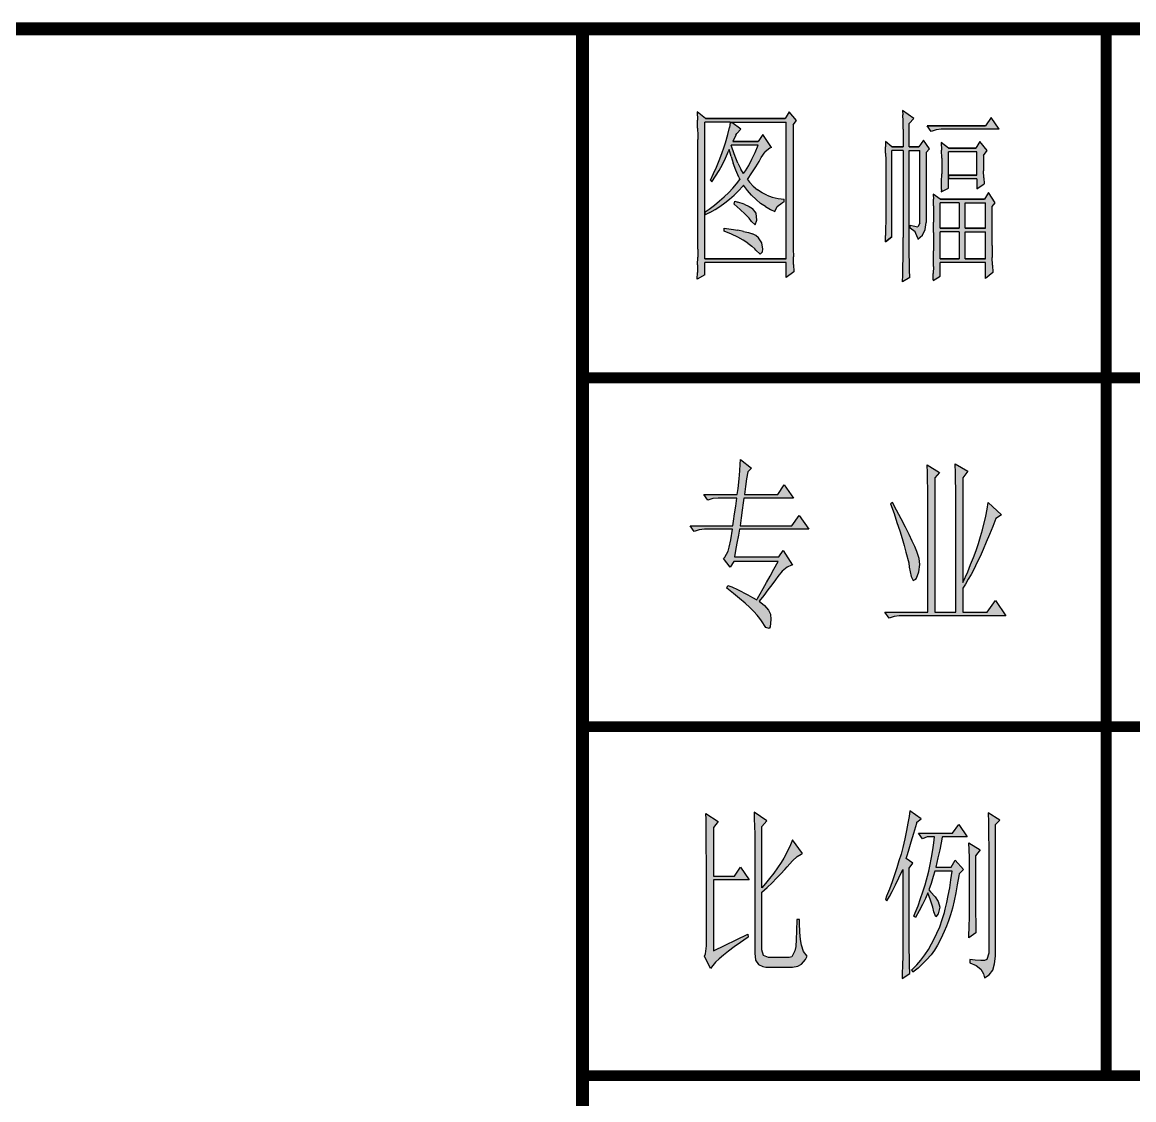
# Model space of a CAD drawing. Extents: x -146752 to 323108, y -93193 to -30118.
# Drawn here: x -34682 to -32771, y -91885 to -90032 of the extents above; entities that cross this region are included whole.
import ezdxf

# ---------------------------------------------------------------- set-up
doc = ezdxf.new("R2010")
doc.units = 0
doc.layers.get('0').update_dxf_attribs({"linetype": 'CONTINUOUS'})
doc.layers.add('1', color=7, linetype='CONTINUOUS')

msp = doc.modelspace()

# ---------------------------------------------------------------- hatches: boundary and pattern name
at = {"layer": '1'}
h = msp.add_hatch(color=2, dxfattribs=at)
h.paths.add_polyline_path([(-33356.5, -90208.9), (-33351.2, -90201.3), (-33363.4, -90186.4), (-33370.5, -90197.6), (-33507.6, -90197.6), (-33521.6, -90186.4), (-33521.2, -90200.7), (-33521, -90214.2), (-33520.8, -90227), (-33520.8, -90233.9), (-33520.8, -90422.6), (-33520.8, -90436.1), (-33521, -90449.5), (-33521.3, -90462.8), (-33521.6, -90473.8), (-33508.6, -90466.3), (-33508.6, -90445.1), (-33368.7, -90445.1), (-33368.7, -90471.4), (-33355.6, -90461.3), (-33356, -90449), (-33356.3, -90435.9), (-33356.5, -90421.8), (-33356.5, -90416.3)])
h.paths.add_polyline_path([(-33508.6, -90203.8), (-33464.9, -90203.8), (-33368.7, -90203.8), (-33368.7, -90438.8), (-33508.6, -90438.8), (-33508.6, -90363.8)], flags=16)
h.paths.add_polyline_path([(-33500.9, -90353.5), (-33491.8, -90346.6), (-33483.1, -90339.6), (-33475.1, -90332.4), (-33467.5, -90325.1), (-33460.6, -90317.7), (-33454.2, -90310.2), (-33448.2, -90302.6), (-33450.1, -90298.5), (-33455.2, -90286.5), (-33459.7, -90274.6), (-33463.4, -90262.9), (-33466.6, -90251.3), (-33467.8, -90254.2), (-33473, -90265.7), (-33478.4, -90276.7), (-33484.2, -90287.1), (-33490.1, -90297), (-33496.3, -90306.4), (-33499, -90303.9), (-33498.8, -90303.7), (-33493.5, -90292.6), (-33488.4, -90281.3), (-33483.7, -90269.9), (-33479.3, -90258.2), (-33475.3, -90246.3), (-33473.2, -90239.6), (-33468.9, -90225.1), (-33466.1, -90213.2), (-33465, -90204.6), (-33462.1, -90204.6), (-33446.5, -90216.3), (-33453.5, -90223.8), (-33455.3, -90226.7), (-33460.5, -90237.6), (-33416.8, -90237.6), (-33408.9, -90225.1), (-33394.1, -90247.6), (-33397, -90249), (-33404.6, -90255.3), (-33411.5, -90265.1), (-33415.4, -90271.6), (-33421.1, -90280.9), (-33427.7, -90291.2), (-33435.1, -90302.6), (-33431.8, -90307), (-33425.4, -90314.2), (-33418.1, -90320.4), (-33410.3, -90325.6), (-33401.8, -90329.8), (-33392.6, -90333), (-33382.8, -90335.2), (-33372.2, -90336.3), (-33372.2, -90341.3), (-33375.7, -90342.7), (-33384.1, -90349), (-33388, -90357.6), (-33395.8, -90354.1), (-33404.5, -90349.3), (-33412.7, -90343.7), (-33420.6, -90337.1), (-33428.2, -90329.8), (-33435.3, -90321.6), (-33442.1, -90312.6), (-33443.5, -90314.1), (-33450.9, -90322), (-33458.4, -90329.4), (-33466.3, -90336.4), (-33474.3, -90342.9), (-33482.6, -90348.8), (-33491, -90354.3), (-33499.7, -90359.3), (-33507.8, -90363.4), (-33507.8, -90358.3)], flags=0)
h.paths.add_polyline_path([(-33457.9, -90345.1), (-33457, -90340.1), (-33451.7, -90341.6), (-33441, -90345.3), (-33432.6, -90348.9), (-33426.4, -90352.6), (-33420.4, -90360.5), (-33419.4, -90372.6), (-33422.2, -90380.6), (-33428.1, -90375.1), (-33432.6, -90369.4), (-33439.2, -90362.3), (-33447.6, -90354.2)], flags=0)
h.paths.add_polyline_path([(-33475.3, -90386.3), (-33463.5, -90387.9), (-33452, -90389.8), (-33442.1, -90391.9), (-33433.6, -90394), (-33426.6, -90396.3), (-33421.1, -90398.9), (-33416.3, -90402.8), (-33410.4, -90411.7), (-33408.9, -90422.6), (-33409.4, -90426.8), (-33413.4, -90430.9), (-33421.1, -90423.9), (-33422.7, -90422), (-33427.8, -90417.3), (-33434.4, -90412.3), (-33442.4, -90407.2), (-33452, -90402), (-33462.9, -90396.8), (-33475.3, -90391.3)], flags=0)
h.paths.add_polyline_path([(-33442.1, -90292.6), (-33446.9, -90284.7), (-33451.8, -90274.8), (-33456.6, -90262.9), (-33461.5, -90249), (-33463.1, -90243.8), (-33416.8, -90243.8), (-33422.2, -90256.4), (-33427.6, -90267.9), (-33433.2, -90278.3), (-33438.8, -90287.7)], flags=0)
h = msp.add_hatch(color=2, dxfattribs=at)
h.paths.add_polyline_path([(-33157.2, -90206.4), (-33149.4, -90197.6), (-33168.6, -90183.9), (-33168.3, -90191.7), (-33167.9, -90202.6), (-33167.8, -90216.3), (-33167.7, -90233.1), (-33167.7, -90246.3), (-33186.9, -90246.3), (-33198.3, -90237.6), (-33198, -90246.5), (-33197.8, -90257.3), (-33197.6, -90269.7), (-33197.5, -90284.1), (-33197.4, -90300.2), (-33197.4, -90316.3), (-33197.4, -90332), (-33197.5, -90346.8), (-33197.5, -90360.9), (-33197.7, -90374.3), (-33197.8, -90386.8), (-33198, -90398.7), (-33198.3, -90409.7), (-33186.9, -90401.3), (-33186.9, -90252.6), (-33167.7, -90252.6), (-33167.7, -90402.6), (-33167.7, -90413.2), (-33167.8, -90425), (-33167.9, -90437.9), (-33168.1, -90452), (-33168.4, -90467.1), (-33168.6, -90478.8), (-33156.3, -90471.4), (-33156.6, -90458.2), (-33156.9, -90444.9), (-33157.1, -90431.6), (-33157.2, -90418.2), (-33157.2, -90407.6), (-33157.2, -90252.6), (-33138.8, -90252.6), (-33138.8, -90377.6), (-33142.3, -90383.8), (-33150.3, -90382.6), (-33155.5, -90381.3), (-33155.5, -90386.3), (-33147.2, -90392.6), (-33142.8, -90402.5), (-33142.3, -90405.1), (-33134.3, -90398.1), (-33129.6, -90388.6), (-33128.3, -90376.7), (-33128.3, -90256.4), (-33122.2, -90250.1), (-33132.7, -90235.1), (-33140.6, -90246.3), (-33157.2, -90246.3)])
h.paths.add_polyline_path([(-33016.5, -90196.3), (-33026.1, -90210.1), (-33126.6, -90210.1), (-33119.6, -90220.1), (-33110.9, -90217.2), (-33102.1, -90216.3), (-33002.5, -90216.3)])
h.paths.add_polyline_path([(-33089.9, -90255.1), (-33041, -90255.1), (-33041, -90295.1), (-33089.9, -90295.1), (-33089.9, -90301.4), (-33041, -90301.4), (-33041, -90318.8), (-33028.7, -90310.1), (-33029.1, -90300), (-33029.4, -90287.5), (-33029.5, -90272.5), (-33029.6, -90261.3), (-33023.5, -90252.6), (-33035.7, -90237.6), (-33042.7, -90248.8), (-33089.9, -90248.8), (-33102.1, -90238.8), (-33101.7, -90252.4), (-33101.4, -90265.8), (-33101.3, -90278.9), (-33101.3, -90280.1), (-33101.3, -90293.2), (-33101.6, -90306.4), (-33102, -90319.9), (-33102.1, -90323.8), (-33089.9, -90317.6), (-33089.9, -90301.4), (-33089.9, -90295.1)])
h.paths.add_polyline_path([(-33014.8, -90348.8), (-33009.5, -90342.6), (-33020.9, -90325.1), (-33027.8, -90336.3), (-33103.9, -90336.3), (-33116.1, -90327.6), (-33115.8, -90336.6), (-33115.6, -90347.7), (-33115.4, -90361), (-33115.3, -90376.3), (-33115.3, -90393.8), (-33115.3, -90395.1), (-33115.3, -90410.7), (-33115.3, -90425.3), (-33115.4, -90439.1), (-33115.6, -90452), (-33115.9, -90464.1), (-33116.1, -90475.3), (-33116.1, -90476.3), (-33103.9, -90468.8), (-33103.9, -90445.1), (-33026.1, -90445.1), (-33026.1, -90472.6), (-33013.8, -90462.6), (-33014.3, -90450), (-33014.6, -90436.8), (-33014.7, -90423.1), (-33014.8, -90416.3)])
h.paths.add_polyline_path([(-33103.9, -90342.6), (-33071.5, -90342.6), (-33071.5, -90386.3), (-33103.9, -90386.3)], flags=16)
h.paths.add_polyline_path([(-33103.9, -90392.6), (-33071.5, -90392.6), (-33071.5, -90438.8), (-33103.9, -90438.8)], flags=16)
h.paths.add_polyline_path([(-33061, -90342.6), (-33026.1, -90342.6), (-33026.1, -90386.3), (-33061, -90386.3)], flags=16)
h.paths.add_polyline_path([(-33061, -90392.6), (-33026.1, -90392.6), (-33026.1, -90438.8), (-33061, -90438.8)], flags=16)
h = msp.add_hatch(color=2, dxfattribs=at)
h.paths.add_polyline_path([(-33453.4, -90928.2), (-33450.9, -90914.4), (-33449.1, -90904.1), (-33330, -90904.1), (-33346.7, -90880.6), (-33359.1, -90898), (-33448.1, -90898), (-33446.3, -90884.5), (-33444.2, -90871.3), (-33442.4, -90858.5), (-33441.3, -90850.3), (-33356.3, -90850.3), (-33372, -90827.9), (-33383.3, -90844.3), (-33440.3, -90844.3), (-33438.5, -90830.8), (-33436.7, -90817.6), (-33434.9, -90805.5), (-33428.2, -90799.1), (-33447.4, -90784.2), (-33447.7, -90792.4), (-33448.4, -90803.4), (-33449.5, -90817.3), (-33451.3, -90834), (-33452.7, -90844.3), (-33510.3, -90844.3), (-33503.2, -90854.3), (-33494.7, -90851.4), (-33485.8, -90850.3), (-33453.4, -90850.3), (-33455.2, -90864.6), (-33457.3, -90877.7), (-33459.1, -90890.2), (-33460.5, -90898), (-33533.8, -90898), (-33526.7, -90908), (-33518.2, -90905.1), (-33509.3, -90904.1), (-33461.2, -90904.1), (-33464.1, -90922.2), (-33466.6, -90934.7), (-33468.4, -90941.8), (-33474.4, -90952.1), (-33476.2, -90954.2), (-33464.8, -90969.2), (-33458.8, -90959.2), (-33382.6, -90959.2), (-33389.7, -90972.4), (-33396.5, -90984.8), (-33402.5, -90995.8), (-33408.2, -91005.8), (-33413.2, -91015), (-33417.8, -91022.9), (-33419.3, -91025.4), (-33426.7, -91021.1), (-33434.6, -91016.5), (-33452.4, -91007.9), (-33462.3, -91003.3), (-33469.1, -91000.5), (-33470.8, -91005.4), (-33459.1, -91014.7), (-33448.8, -91023.2), (-33439.5, -91031.1), (-33431.4, -91038.5), (-33424.2, -91045.6), (-33418.6, -91052), (-33413.9, -91057.7), (-33411.4, -91061.6), (-33403.6, -91073), (-33397.9, -91074.5), (-33396.5, -91071.6), (-33395.1, -91059.2), (-33395.8, -91050.3), (-33399, -91043.2), (-33406.1, -91035), (-33415, -91027.9), (-33407.2, -91017.9), (-33400.1, -91008.3), (-33393.3, -90999.4), (-33387.3, -90990.9), (-33383.3, -90985.5), (-33375.5, -90975.9), (-33367.3, -90969.5), (-33359.5, -90966), (-33358.1, -90965.6), (-33373.7, -90940.3), (-33381.6, -90951.7), (-33457.7, -90951.7), (-33455.9, -90940.7)])
h.paths.add_polyline_path([(-33141.8, -90948.9), (-33144.3, -90942.1), (-33147.8, -90933.9), (-33152.1, -90924.3), (-33157.4, -90913), (-33163.5, -90900.5), (-33171, -90886.3), (-33179.1, -90871), (-33185.9, -90857.8), (-33189.5, -90860.3), (-33183.4, -90877), (-33178.4, -90892.7), (-33173.5, -90906.9), (-33169.5, -90920.1), (-33166, -90932.2), (-33162.8, -90943.5), (-33158.2, -90962), (-33157.1, -90969.2), (-33153.9, -90985.2), (-33150.3, -90992.3), (-33146.1, -90990.1), (-33144.6, -90988), (-33140.7, -90977.3), (-33139.3, -90964.9), (-33140.4, -90954.2)], flags=17)
h.paths.add_polyline_path([(-33065.3, -90815.5), (-33056.4, -90804.1), (-33078.5, -90791.6), (-33077.8, -90807.7), (-33077.8, -90821.5), (-33077.4, -90833.3), (-33077.4, -91046.7), (-33113.3, -91046.7), (-33113.3, -90815.5), (-33105.5, -90806.6), (-33126.5, -90793.1), (-33126.1, -90807.3), (-33125.8, -90820.8), (-33125.4, -90833.3), (-33125.4, -91046.7), (-33199.1, -91046.7), (-33192, -91056.7), (-33183.4, -91053.8), (-33174.5, -91053.1), (-32991, -91053.1), (-33009.1, -91026.8), (-33023.3, -91046.7), (-33065.3, -91046.7), (-33065.3, -91005.4), (-33060.7, -90998.3), (-33055.7, -90990.1), (-33050.7, -90981.6), (-33045.7, -90972), (-33040.8, -90961.7), (-33035.4, -90950.7), (-33030.1, -90938.9), (-33024.8, -90926.5), (-33019.4, -90913.3), (-33013.7, -90899.1), (-33008.4, -90885.6), (-32998.8, -90879.2), (-33021.6, -90857.8), (-33023.3, -90869.6), (-33025.5, -90881.3), (-33031.2, -90904.8), (-33034.7, -90916.5), (-33038.3, -90928.6), (-33042.2, -90940.7), (-33046.8, -90952.8), (-33051.8, -90964.9), (-33056.8, -90977.3), (-33065.3, -90995.5)])
h = msp.add_hatch(color=2, dxfattribs=at)
h.paths.add_polyline_path([(-33476.5, -91636.2), (-33468, -91629.4), (-33458.4, -91621.9), (-33447.4, -91614.5), (-33435.6, -91606.3), (-33434.2, -91605.6), (-33434.9, -91600.2), (-33493.6, -91629), (-33493.6, -91506.7), (-33432.4, -91506.7), (-33447.4, -91485.3), (-33457.7, -91500.3), (-33493.6, -91500.3), (-33493.6, -91416.7), (-33485.8, -91406.7), (-33506.8, -91392.8), (-33506.4, -91402.4), (-33506.4, -91413.5), (-33506.1, -91425.6), (-33506.1, -91454.7), (-33505.7, -91471.8), (-33505.7, -91620.5), (-33507.5, -91634), (-33509.3, -91637.9), (-33499, -91659.3), (-33495, -91653.9), (-33490.1, -91648.6), (-33484, -91642.6)])
h.paths.add_polyline_path([(-33335.7, -91644), (-33332.8, -91637.9), (-33338.9, -91630.1), (-33342.4, -91619.1), (-33344.2, -91609.5), (-33345.3, -91596.7), (-33346, -91581.4), (-33346, -91575.3), (-33350.3, -91575.3), (-33351, -91594.5), (-33351.7, -91609.5), (-33352.4, -91621.2), (-33353.8, -91628.7), (-33353.8, -91629), (-33359.1, -91639), (-33363.4, -91640.4), (-33399.3, -91640.4), (-33407.5, -91637.2), (-33410.4, -91626.9), (-33410.7, -91625.5), (-33410.7, -91528), (-33401.5, -91519.8), (-33392.9, -91511.7), (-33385.1, -91504.2), (-33378, -91496.7), (-33371.2, -91489.2), (-33367, -91484.3), (-33358.1, -91473.9), (-33349.9, -91466.5), (-33342.8, -91462.6), (-33340.7, -91461.5), (-33358.1, -91438), (-33361.6, -91446.9), (-33366.6, -91457.6), (-33373, -91469.3), (-33377.3, -91476.8), (-33383.7, -91486.4), (-33390.1, -91495.6), (-33397.2, -91504.5), (-33404.3, -91513.1), (-33410.7, -91520.5), (-33410.7, -91415.3), (-33401.8, -91405.3), (-33423.5, -91390.3), (-33423.5, -91402.1), (-33423.2, -91414.5), (-33422.8, -91428.1), (-33422.8, -91633), (-33421.4, -91644.7), (-33416.4, -91652.5), (-33408.6, -91656.1), (-33403.6, -91656.8), (-33358.1, -91656.8), (-33348.5, -91655), (-33342.4, -91651.8)])
h.paths.add_polyline_path([(-33157.1, -91627.3), (-33157.1, -91486.8), (-33151, -91477.9), (-33162.4, -91470.4), (-33160.3, -91463.3), (-33157.4, -91453.7), (-33153.9, -91441.6), (-33149.6, -91426.6), (-33144.3, -91409.6), (-33143.9, -91407.8), (-33136.8, -91401.7), (-33156, -91387.9), (-33157.4, -91397.8), (-33159.6, -91409.2), (-33161.7, -91422), (-33164.9, -91436.2), (-33168.5, -91451.5), (-33171.3, -91462.9), (-33174.9, -91474.3), (-33178.4, -91486), (-33182.3, -91498.1), (-33186.6, -91510.2), (-33191.2, -91522.7), (-33196.2, -91535.1), (-33198, -91540.5), (-33195.5, -91543), (-33190.9, -91535.5), (-33186.3, -91526.6), (-33180.6, -91515.6), (-33174.9, -91503.1), (-33168.5, -91489.2), (-33168.5, -91638.7), (-33168.8, -91652.9), (-33169.2, -91669.2), (-33169.2, -91676.7), (-33156, -91667.8), (-33156.7, -91653.6), (-33156.7, -91640.1)])
h.paths.add_polyline_path([(-33100.4, -91433), (-33057.5, -91433), (-33072.1, -91411.7), (-33082.7, -91426.6), (-33141.4, -91426.6), (-33134.3, -91436.6), (-33126.5, -91433), (-33114, -91433), (-33115.1, -91443.4), (-33116.9, -91455.4), (-33119, -91468.6), (-33121.9, -91483.2), (-33123.7, -91491.7), (-33130.1, -91515.2), (-33133.6, -91527.3), (-33137.9, -91539), (-33142.1, -91551.5), (-33146.8, -91563.6), (-33149.3, -91569.3), (-33146.4, -91571.8), (-33140, -91560.4), (-33134.7, -91549.4), (-33129.3, -91538.7), (-33125.4, -91529.1), (-33120.5, -91541.9), (-33116.9, -91553.6), (-33115.1, -91561.8), (-33111.6, -91570.7), (-33107.3, -91565.4), (-33104.4, -91553.6), (-33107.3, -91544), (-33112.6, -91535.8), (-33120.5, -91527.3), (-33123.7, -91524.1), (-33119.7, -91513.1), (-33116.2, -91501), (-33113.3, -91491.7), (-33083.5, -91491.7), (-33085.6, -91506.7), (-33087.7, -91520.5), (-33090.2, -91533.7), (-33092.7, -91545.8), (-33095.2, -91557.2), (-33096.6, -91562.9), (-33100.5, -91575.3), (-33104.8, -91587.4), (-33109.8, -91598.8), (-33114.8, -91609.5), (-33118.7, -91616.6), (-33124, -91626.6), (-33130.4, -91635.8), (-33137.2, -91644.7), (-33144.3, -91653.2), (-33152.8, -91661.8), (-33151, -91665.3), (-33142.1, -91658.6), (-33134.3, -91651.5), (-33126.9, -91643.6), (-33120.1, -91636.2), (-33119.4, -91635.5), (-33114, -91628), (-33108.7, -91619.1), (-33103, -91608.4), (-33097, -91595.6), (-33093.1, -91586.7), (-33089.5, -91577.1), (-33086.3, -91566.8), (-33083.1, -91555.4), (-33079.9, -91543), (-33077.1, -91529.4), (-33074.6, -91515.2), (-33071.7, -91499.9), (-33071.4, -91496.7), (-33064.2, -91489.2), (-33078.5, -91472.9), (-33085.2, -91485.3), (-33111.6, -91485.3), (-33108, -91469), (-33104.8, -91455.1), (-33102.3, -91443.4)])
h.paths.add_polyline_path([(-33043.3, -91465.4), (-33035.4, -91455.4), (-33054.6, -91443), (-33054.3, -91455.4), (-33053.9, -91468.6), (-33053.9, -91571.4), (-33054.3, -91586.4), (-33054.6, -91604.1), (-33054.6, -91606.6), (-33042.5, -91597.7), (-33042.9, -91579.6), (-33043.3, -91564.7)])
h.paths.add_polyline_path([(-33009.1, -91411.7), (-33001.3, -91404.2), (-33021.6, -91391.8), (-33021.2, -91407.8), (-33020.8, -91422), (-33020.8, -91434.8), (-33020.5, -91445.8), (-33020.5, -91633), (-33023.7, -91644), (-33027.6, -91645.4), (-33034.4, -91645.8), (-33044, -91645.1), (-33052.9, -91644), (-33052.9, -91649.3), (-33042.2, -91653.9), (-33034, -91660.4), (-33029.4, -91668.2), (-33027.6, -91675.3), (-33019.8, -91670), (-33013.7, -91662.1), (-33010.5, -91651.5), (-33009.1, -91638.3)])

# ---------------------------------------------------------------- linework, layer by layer
at = {"color": 2}
for p, q in [((-33507.6, -90197.6), (-33521.6, -90186.4)), ((-33521.6, -90186.4), (-33521.2, -90200.7)), ((-33363.4, -90186.4), (-33370.5, -90197.6)), ((-33351.2, -90201.3), (-33363.4, -90186.4)), ((-33149.4, -90197.6), (-33168.6, -90183.9)), ((-33168.6, -90183.9), (-33168.3, -90191.7)), ((-33167.9, -90202.6), (-33168.3, -90191.7)), ((-33521, -90214.2), (-33521.2, -90200.7)), ((-33521, -90214.2), (-33520.8, -90227)), ((-33508.6, -90363.8), (-33508.6, -90203.8)), ((-33464.9, -90203.8), (-33508.6, -90203.8)), ((-33370.5, -90197.6), (-33507.6, -90197.6)), ((-33370.5, -90197.6), (-33507.6, -90197.6)), ((-33507.6, -90197.6), (-33370.5, -90197.6)), ((-33507.6, -90197.6), (-33507.6, -90197.6)), ((-33468.9, -90225.1), (-33466.1, -90213.2)), ((-33465, -90204.6), (-33466.1, -90213.2)), ((-33465, -90204.6), (-33462.1, -90204.6)), ((-33464.9, -90203.8), (-33368.7, -90203.8)), ((-33446.5, -90216.3), (-33462.1, -90204.6)), ((-33368.7, -90438.8), (-33368.7, -90203.8)), ((-33356.5, -90208.9), (-33351.2, -90201.3)), ((-33356.5, -90208.9), (-33356.5, -90416.3)), ((-33167.8, -90216.3), (-33167.9, -90202.6)), ((-33157.2, -90206.4), (-33149.4, -90197.6)), ((-33157.2, -90246.3), (-33157.2, -90206.4)), ((-33119.6, -90220.1), (-33126.6, -90210.1)), ((-33026.1, -90210.1), (-33126.6, -90210.1)), ((-33026.1, -90210.1), (-33126.6, -90210.1)), ((-33126.6, -90210.1), (-33026.1, -90210.1)), ((-33126.6, -90210.1), (-33126.6, -90210.1)), ((-33016.5, -90196.3), (-33026.1, -90210.1)), ((-33002.5, -90216.3), (-33016.5, -90196.3)), ((-33520.8, -90227), (-33520.8, -90233.9)), ((-33473.2, -90239.6), (-33468.9, -90225.1)), ((-33455.3, -90226.7), (-33460.5, -90237.6)), ((-33455.3, -90226.7), (-33453.5, -90223.8)), ((-33446.5, -90216.3), (-33453.5, -90223.8)), ((-33408.9, -90225.1), (-33416.8, -90237.6)), ((-33394.1, -90247.6), (-33408.9, -90225.1)), ((-33167.8, -90216.3), (-33167.7, -90233.1)), ((-33167.7, -90233.1), (-33167.7, -90246.3)), ((-33110.9, -90217.2), (-33119.6, -90220.1)), ((-33102.1, -90216.3), (-33110.9, -90217.2)), ((-33002.5, -90216.3), (-33102.1, -90216.3)), ((-33520.8, -90422.6), (-33520.8, -90233.9)), ((-33479.3, -90258.2), (-33475.3, -90246.3)), ((-33475.3, -90246.3), (-33473.2, -90239.6)), ((-33466.6, -90251.3), (-33467.8, -90254.2)), ((-33463.4, -90262.9), (-33466.6, -90251.3)), ((-33416.8, -90243.8), (-33463.1, -90243.8)), ((-33461.5, -90249), (-33463.1, -90243.8)), ((-33456.6, -90262.9), (-33461.5, -90249)), ((-33416.8, -90237.6), (-33460.5, -90237.6)), ((-33416.8, -90237.6), (-33460.5, -90237.6)), ((-33460.5, -90237.6), (-33416.8, -90237.6)), ((-33460.5, -90237.6), (-33460.5, -90237.6)), ((-33422.2, -90256.4), (-33416.8, -90243.8)), ((-33397, -90249), (-33404.6, -90255.3)), ((-33394.1, -90247.6), (-33397, -90249)), ((-33198.3, -90237.6), (-33198, -90246.5)), ((-33186.9, -90246.3), (-33198.3, -90237.6)), ((-33197.8, -90257.3), (-33198, -90246.5)), ((-33167.7, -90246.3), (-33186.9, -90246.3)), ((-33167.7, -90246.3), (-33186.9, -90246.3)), ((-33186.9, -90246.3), (-33167.7, -90246.3)), ((-33186.9, -90246.3), (-33186.9, -90246.3)), ((-33167.7, -90252.6), (-33186.9, -90252.6)), ((-33186.9, -90401.3), (-33186.9, -90252.6)), ((-33167.7, -90252.6), (-33167.7, -90402.6)), ((-33157.2, -90246.3), (-33140.6, -90246.3)), ((-33140.6, -90246.3), (-33157.2, -90246.3)), ((-33140.6, -90246.3), (-33157.2, -90246.3)), ((-33157.2, -90407.6), (-33157.2, -90252.6)), ((-33157.2, -90252.6), (-33138.8, -90252.6)), ((-33132.7, -90235.1), (-33140.6, -90246.3)), ((-33138.8, -90377.6), (-33138.8, -90252.6)), ((-33122.2, -90250.1), (-33132.7, -90235.1)), ((-33128.3, -90256.4), (-33122.2, -90250.1)), ((-33102.1, -90238.8), (-33101.7, -90252.4)), ((-33089.9, -90248.8), (-33102.1, -90238.8)), ((-33101.4, -90265.8), (-33101.7, -90252.4)), ((-33042.7, -90248.8), (-33089.9, -90248.8)), ((-33042.7, -90248.8), (-33089.9, -90248.8)), ((-33089.9, -90248.8), (-33042.7, -90248.8)), ((-33089.9, -90248.8), (-33089.9, -90248.8)), ((-33035.7, -90237.6), (-33042.7, -90248.8)), ((-33023.5, -90252.6), (-33035.7, -90237.6)), ((-33029.6, -90261.3), (-33023.5, -90252.6)), ((-33488.4, -90281.3), (-33483.7, -90269.9)), ((-33483.7, -90269.9), (-33479.3, -90258.2)), ((-33478.4, -90276.7), (-33473, -90265.7)), ((-33473, -90265.7), (-33467.8, -90254.2)), ((-33463.4, -90262.9), (-33459.7, -90274.6)), ((-33451.8, -90274.8), (-33456.6, -90262.9)), ((-33433.2, -90278.3), (-33427.6, -90267.9)), ((-33427.6, -90267.9), (-33422.2, -90256.4)), ((-33421.1, -90280.9), (-33415.4, -90271.6)), ((-33415.4, -90271.6), (-33411.5, -90265.1)), ((-33411.5, -90265.1), (-33404.6, -90255.3)), ((-33197.8, -90257.3), (-33197.6, -90269.7)), ((-33197.6, -90269.7), (-33197.5, -90284.1)), ((-33128.3, -90256.4), (-33128.3, -90376.4)), ((-33101.4, -90265.8), (-33101.3, -90278.9)), ((-33041, -90255.1), (-33089.9, -90255.1)), ((-33089.9, -90295.1), (-33089.9, -90255.1)), ((-33041, -90295.1), (-33041, -90255.1)), ((-33029.6, -90261.3), (-33029.5, -90272.5)), ((-33493.5, -90292.6), (-33488.4, -90281.3)), ((-33490.1, -90297), (-33484.2, -90287.1)), ((-33484.2, -90287.1), (-33478.4, -90276.7)), ((-33455.2, -90286.5), (-33459.7, -90274.6)), ((-33450.1, -90298.5), (-33455.2, -90286.5)), ((-33451.8, -90274.8), (-33446.9, -90284.7)), ((-33442.1, -90292.6), (-33446.9, -90284.7)), ((-33442.1, -90292.6), (-33438.8, -90287.7)), ((-33438.8, -90287.7), (-33433.2, -90278.3)), ((-33427.7, -90291.2), (-33421.1, -90280.9)), ((-33197.5, -90284.1), (-33197.4, -90300.2)), ((-33101.3, -90278.9), (-33101.3, -90280.1)), ((-33101.3, -90280.1), (-33101.3, -90293.2)), ((-33029.5, -90272.5), (-33029.4, -90287.5)), ((-33029.1, -90300), (-33029.4, -90287.5)), ((-33498.8, -90303.7), (-33499, -90303.9)), ((-33499, -90303.9), (-33496.3, -90306.4)), ((-33498.8, -90303.7), (-33493.5, -90292.6)), ((-33496.3, -90306.4), (-33490.1, -90297)), ((-33454.2, -90310.2), (-33448.2, -90302.6)), ((-33450.1, -90298.5), (-33448.2, -90302.6)), ((-33435.1, -90302.6), (-33427.7, -90291.2)), ((-33435.1, -90302.6), (-33431.8, -90307)), ((-33425.4, -90314.2), (-33431.8, -90307)), ((-33197.4, -90300.2), (-33197.4, -90316.3)), ((-33102, -90319.9), (-33101.6, -90306.4)), ((-33101.6, -90306.4), (-33101.3, -90293.2)), ((-33089.9, -90295.1), (-33089.9, -90301.4)), ((-33089.9, -90301.4), (-33089.9, -90295.1)), ((-33041, -90295.1), (-33089.9, -90295.1)), ((-33041, -90295.1), (-33089.9, -90295.1)), ((-33089.9, -90295.1), (-33041, -90295.1)), ((-33089.9, -90295.1), (-33089.9, -90295.1)), ((-33041, -90301.4), (-33089.9, -90301.4)), ((-33089.9, -90317.6), (-33089.9, -90301.4)), ((-33041, -90301.4), (-33041, -90318.8)), ((-33041, -90318.8), (-33028.7, -90310.1)), ((-33029.1, -90300), (-33028.7, -90310.1)), ((-33475.1, -90332.4), (-33467.5, -90325.1)), ((-33467.5, -90325.1), (-33460.6, -90317.7)), ((-33460.6, -90317.7), (-33454.2, -90310.2)), ((-33458.4, -90329.4), (-33450.9, -90322)), ((-33450.9, -90322), (-33443.5, -90314.1)), ((-33442.1, -90312.6), (-33443.5, -90314.1)), ((-33435.3, -90321.6), (-33442.1, -90312.6)), ((-33428.2, -90329.8), (-33435.3, -90321.6)), ((-33425.4, -90314.2), (-33418.1, -90320.4)), ((-33410.3, -90325.6), (-33418.1, -90320.4)), ((-33401.8, -90329.8), (-33410.3, -90325.6)), ((-33197.4, -90316.3), (-33197.4, -90332)), ((-33116.1, -90327.6), (-33115.8, -90336.6)), ((-33103.9, -90336.3), (-33116.1, -90327.6)), ((-33102.1, -90323.8), (-33089.9, -90317.6)), ((-33102, -90319.9), (-33102.1, -90323.8)), ((-33020.9, -90325.1), (-33027.8, -90336.3)), ((-33009.5, -90342.6), (-33020.9, -90325.1)), ((-33500.9, -90353.5), (-33491.8, -90346.6)), ((-33491.8, -90346.6), (-33483.1, -90339.6)), ((-33483.1, -90339.6), (-33475.1, -90332.4)), ((-33482.6, -90348.8), (-33474.3, -90342.9)), ((-33474.3, -90342.9), (-33466.3, -90336.4)), ((-33466.3, -90336.4), (-33458.4, -90329.4)), ((-33457.9, -90345.1), (-33457, -90340.1)), ((-33447.6, -90354.2), (-33457.9, -90345.1)), ((-33457, -90340.1), (-33451.7, -90341.6)), ((-33441, -90345.3), (-33451.7, -90341.6)), ((-33441, -90345.3), (-33432.6, -90348.9)), ((-33420.6, -90337.1), (-33428.2, -90329.8)), ((-33412.7, -90343.7), (-33420.6, -90337.1)), ((-33404.5, -90349.3), (-33412.7, -90343.7)), ((-33401.8, -90329.8), (-33392.6, -90333)), ((-33392.6, -90333), (-33382.8, -90335.2)), ((-33384.1, -90349), (-33375.7, -90342.7)), ((-33382.8, -90335.2), (-33372.2, -90336.3)), ((-33372.2, -90341.3), (-33375.7, -90342.7)), ((-33372.2, -90341.3), (-33372.2, -90336.3)), ((-33197.4, -90332), (-33197.5, -90346.8)), ((-33197.5, -90346.8), (-33197.5, -90360.9)), ((-33115.6, -90347.7), (-33115.8, -90336.6)), ((-33115.6, -90347.7), (-33115.4, -90361)), ((-33027.8, -90336.3), (-33103.9, -90336.3)), ((-33027.8, -90336.3), (-33103.9, -90336.3)), ((-33103.9, -90336.3), (-33027.8, -90336.3)), ((-33103.9, -90336.3), (-33103.9, -90336.3)), ((-33071.5, -90342.6), (-33103.9, -90342.6)), ((-33103.9, -90386.3), (-33103.9, -90342.6)), ((-33071.5, -90342.6), (-33071.5, -90386.3)), ((-33061, -90342.6), (-33026.1, -90342.6)), ((-33061, -90386.3), (-33061, -90342.6)), ((-33026.1, -90386.3), (-33026.1, -90342.6)), ((-33014.8, -90348.8), (-33009.5, -90342.6)), ((-33508.6, -90438.8), (-33508.6, -90363.8)), ((-33507.8, -90358.3), (-33500.9, -90353.5)), ((-33507.8, -90363.4), (-33507.8, -90358.3)), ((-33499.7, -90359.3), (-33507.8, -90363.4)), ((-33499.7, -90359.3), (-33491, -90354.3)), ((-33491, -90354.3), (-33482.6, -90348.8)), ((-33439.2, -90362.3), (-33447.6, -90354.2)), ((-33439.2, -90362.3), (-33432.6, -90369.4)), ((-33432.6, -90348.9), (-33426.4, -90352.6)), ((-33420.4, -90360.5), (-33426.4, -90352.6)), ((-33419.4, -90372.6), (-33420.4, -90360.5)), ((-33404.5, -90349.3), (-33395.8, -90354.1)), ((-33395.8, -90354.1), (-33388, -90357.6)), ((-33388, -90357.6), (-33384.1, -90349)), ((-33197.5, -90360.9), (-33197.7, -90374.3)), ((-33115.4, -90361), (-33115.3, -90376.3)), ((-33014.8, -90416.3), (-33014.8, -90348.8)), ((-33475.3, -90391.3), (-33475.3, -90386.3)), ((-33475.3, -90386.3), (-33463.5, -90387.9)), ((-33428.1, -90375.1), (-33432.6, -90369.4)), ((-33428.1, -90375.1), (-33422.2, -90380.6)), ((-33422.2, -90380.6), (-33419.4, -90372.6)), ((-33197.7, -90374.3), (-33197.8, -90386.8)), ((-33155.5, -90386.3), (-33155.5, -90381.3)), ((-33155.5, -90381.3), (-33150.3, -90382.6)), ((-33147.2, -90392.6), (-33155.5, -90386.3)), ((-33150.3, -90382.6), (-33142.3, -90383.8)), ((-33138.8, -90377.6), (-33142.3, -90383.8)), ((-33129.6, -90388.6), (-33128.3, -90376.7)), ((-33128.3, -90376.4), (-33128.3, -90376.7)), ((-33115.3, -90393.8), (-33115.3, -90376.3)), ((-33071.5, -90386.3), (-33103.9, -90386.3)), ((-33071.5, -90386.3), (-33103.9, -90386.3)), ((-33103.9, -90386.3), (-33071.5, -90386.3)), ((-33103.9, -90386.3), (-33103.9, -90386.3)), ((-33061, -90386.3), (-33026.1, -90386.3)), ((-33026.1, -90386.3), (-33061, -90386.3)), ((-33026.1, -90386.3), (-33061, -90386.3)), ((-33462.9, -90396.8), (-33475.3, -90391.3)), ((-33463.5, -90387.9), (-33452, -90389.8)), ((-33452, -90402), (-33462.9, -90396.8)), ((-33442.1, -90391.9), (-33452, -90389.8)), ((-33442.4, -90407.2), (-33452, -90402)), ((-33442.1, -90391.9), (-33433.6, -90394)), ((-33433.6, -90394), (-33426.6, -90396.3)), ((-33421.1, -90398.9), (-33426.6, -90396.3)), ((-33416.3, -90402.8), (-33421.1, -90398.9)), ((-33410.4, -90411.7), (-33416.3, -90402.8)), ((-33198.3, -90409.7), (-33198, -90398.7)), ((-33186.9, -90401.3), (-33198.3, -90409.7)), ((-33198.3, -90410.1), (-33186.9, -90401.3)), ((-33186.9, -90401.3), (-33198.3, -90409.7)), ((-33197.8, -90386.8), (-33198, -90398.7)), ((-33167.7, -90413.2), (-33167.7, -90402.6)), ((-33142.8, -90402.5), (-33147.2, -90392.6)), ((-33142.8, -90402.5), (-33142.3, -90405.1)), ((-33142.3, -90405.1), (-33134.3, -90398.1)), ((-33134.3, -90398.1), (-33129.6, -90388.6)), ((-33115.3, -90393.8), (-33115.3, -90395.1)), ((-33115.3, -90395.1), (-33115.3, -90410.7)), ((-33103.9, -90438.8), (-33103.9, -90392.6)), ((-33071.5, -90392.6), (-33103.9, -90392.6)), ((-33071.5, -90392.6), (-33071.5, -90438.8)), ((-33061, -90438.8), (-33061, -90392.6)), ((-33061, -90392.6), (-33026.1, -90392.6)), ((-33026.1, -90438.8), (-33026.1, -90392.6)), ((-33520.8, -90422.6), (-33520.8, -90436.1)), ((-33434.4, -90412.3), (-33442.4, -90407.2)), ((-33434.4, -90412.3), (-33427.8, -90417.3)), ((-33427.8, -90417.3), (-33422.7, -90422)), ((-33421.1, -90423.9), (-33422.7, -90422)), ((-33413.4, -90430.9), (-33421.1, -90423.9)), ((-33408.9, -90422.6), (-33410.4, -90411.7)), ((-33409.4, -90426.8), (-33408.9, -90422.6)), ((-33356.5, -90416.3), (-33356.5, -90421.8)), ((-33356.5, -90421.8), (-33356.3, -90435.9)), ((-33198.3, -90409.7), (-33198.3, -90410.1)), ((-33167.8, -90425), (-33167.7, -90413.2)), ((-33157.2, -90418.2), (-33157.2, -90407.6)), ((-33157.1, -90431.6), (-33157.2, -90418.2)), ((-33115.3, -90410.7), (-33115.3, -90425.3)), ((-33014.8, -90416.3), (-33014.7, -90423.1)), ((-33014.7, -90423.1), (-33014.6, -90436.8)), ((-33521, -90449.5), (-33520.8, -90436.1)), ((-33368.7, -90438.8), (-33508.6, -90438.8)), ((-33368.7, -90438.8), (-33508.6, -90438.8)), ((-33508.6, -90438.8), (-33368.7, -90438.8)), ((-33508.6, -90438.8), (-33508.6, -90438.8)), ((-33409.4, -90426.8), (-33413.4, -90430.9)), ((-33356, -90449), (-33356.3, -90435.9)), ((-33168.1, -90452), (-33167.9, -90437.9)), ((-33167.9, -90437.9), (-33167.8, -90425)), ((-33156.9, -90444.9), (-33157.1, -90431.6)), ((-33115.6, -90452), (-33115.4, -90439.1)), ((-33115.4, -90439.1), (-33115.3, -90425.3)), ((-33071.5, -90438.8), (-33103.9, -90438.8)), ((-33071.5, -90438.8), (-33103.9, -90438.8)), ((-33103.9, -90438.8), (-33071.5, -90438.8)), ((-33103.9, -90438.8), (-33103.9, -90438.8)), ((-33061, -90438.8), (-33026.1, -90438.8)), ((-33026.1, -90438.8), (-33061, -90438.8)), ((-33026.1, -90438.8), (-33061, -90438.8)), ((-33014.3, -90450), (-33014.6, -90436.8)), ((-33521.6, -90473.8), (-33521.3, -90462.8)), ((-33521, -90449.5), (-33521.3, -90462.8)), ((-33368.7, -90445.1), (-33508.6, -90445.1)), ((-33508.6, -90466.3), (-33508.6, -90445.1)), ((-33368.7, -90471.4), (-33368.7, -90445.1)), ((-33355.6, -90461.3), (-33368.7, -90471.4)), ((-33356, -90449), (-33355.6, -90461.3)), ((-33168.4, -90467.1), (-33168.1, -90452)), ((-33156.6, -90458.2), (-33156.9, -90444.9)), ((-33156.3, -90471.4), (-33156.6, -90458.2)), ((-33115.6, -90452), (-33115.9, -90464.1)), ((-33026.1, -90445.1), (-33103.9, -90445.1)), ((-33103.9, -90468.8), (-33103.9, -90445.1)), ((-33026.1, -90472.6), (-33026.1, -90445.1)), ((-33013.8, -90462.6), (-33026.1, -90472.6)), ((-33014.3, -90450), (-33013.8, -90462.6)), ((-33508.6, -90466.3), (-33521.6, -90473.8)), ((-33168.6, -90478.8), (-33168.4, -90467.1)), ((-33156.3, -90471.4), (-33168.6, -90478.8)), ((-33116.1, -90475.3), (-33115.9, -90464.1)), ((-33116.1, -90476.3), (-33103.9, -90468.8)), ((-33116.1, -90475.3), (-33116.1, -90476.3))]:
    msp.add_line(p, q, dxfattribs=at)
at = {"layer": '1', "color": 2}
for points, const_width in [([(-40468.9, -90043.5), (-31618.9, -90043.5)], 22.5), ([(-33718.9, -90043.5), (-33718.9, -92443.5)], 22.5), ([(-32818.9, -90043.5), (-32818.9, -91843.5)], 18.7), ([(-31618.9, -90643.5), (-33718.9, -90643.5)], 18.7), ([(-31618.9, -91243.5), (-33718.9, -91243.5)], 18.7), ([(-31618.9, -91843.5), (-33718.9, -91843.5)], 18.7)]:
    msp.add_lwpolyline(points, dxfattribs=dict(at, const_width=const_width))
for points in [[(-33395.8, -91050.3), (-33395.1, -91059.2), (-33396.5, -91071.6), (-33397.9, -91074.5), (-33403.6, -91073), (-33411.4, -91061.6), (-33413.9, -91057.7), (-33418.6, -91052), (-33424.2, -91045.6), (-33431.4, -91038.5), (-33439.5, -91031.1), (-33448.8, -91023.2), (-33459.1, -91014.7), (-33470.8, -91005.4), (-33469.1, -91000.5), (-33462.3, -91003.3), (-33452.4, -91007.9), (-33434.6, -91016.5), (-33426.7, -91021.1), (-33419.3, -91025.4), (-33417.8, -91022.9), (-33413.2, -91015), (-33408.2, -91005.8), (-33402.5, -90995.8), (-33396.5, -90984.8), (-33389.7, -90972.4), (-33382.6, -90959.2), (-33458.8, -90959.2), (-33464.8, -90969.2), (-33476.2, -90954.2), (-33474.4, -90952.1), (-33468.4, -90941.8), (-33466.6, -90934.7), (-33464.1, -90922.2), (-33461.2, -90904.1), (-33509.3, -90904.1), (-33518.2, -90905.1), (-33526.7, -90908), (-33533.8, -90898), (-33460.5, -90898), (-33459.1, -90890.2), (-33457.3, -90877.7), (-33455.2, -90864.6), (-33453.4, -90850.3), (-33485.8, -90850.3), (-33494.7, -90851.4), (-33503.2, -90854.3), (-33510.3, -90844.3), (-33452.7, -90844.3), (-33451.3, -90834), (-33449.5, -90817.3), (-33448.4, -90803.4), (-33447.7, -90792.4), (-33447.4, -90784.2), (-33428.2, -90799.1), (-33434.9, -90805.5), (-33436.7, -90817.6), (-33438.5, -90830.8), (-33440.3, -90844.3), (-33383.3, -90844.3), (-33372, -90827.9), (-33356.3, -90850.3), (-33441.3, -90850.3), (-33442.4, -90858.5), (-33444.2, -90871.3), (-33446.3, -90884.5), (-33448.1, -90898), (-33359.1, -90898), (-33346.7, -90880.6), (-33330, -90904.1), (-33449.1, -90904.1), (-33450.9, -90914.4), (-33453.4, -90928.2), (-33455.9, -90940.7), (-33457.7, -90951.7), (-33381.6, -90951.7), (-33373.7, -90940.3), (-33358.1, -90965.6), (-33359.5, -90966), (-33367.3, -90969.5), (-33375.5, -90975.9), (-33383.3, -90985.5), (-33387.3, -90990.9), (-33393.3, -90999.4), (-33400.1, -91008.3), (-33407.2, -91017.9), (-33415, -91027.9), (-33406.1, -91035), (-33399, -91043.2)], [(-33065.3, -91046.7), (-33023.3, -91046.7), (-33009.1, -91026.8), (-32991, -91053.1), (-33174.5, -91053.1), (-33183.4, -91053.8), (-33192, -91056.7), (-33199.1, -91046.7), (-33125.4, -91046.7), (-33125.4, -90833.3), (-33125.8, -90820.8), (-33126.1, -90807.3), (-33126.5, -90793.1), (-33105.5, -90806.6), (-33113.3, -90815.5), (-33113.3, -91046.7), (-33077.4, -91046.7), (-33077.4, -90833.3), (-33077.8, -90821.5), (-33077.8, -90807.7), (-33078.5, -90791.6), (-33056.4, -90804.1), (-33065.3, -90815.5), (-33065.3, -90995.5), (-33056.8, -90977.3), (-33051.8, -90964.9), (-33046.8, -90952.8), (-33042.2, -90940.7), (-33038.3, -90928.6), (-33034.7, -90916.5), (-33031.2, -90904.8), (-33025.5, -90881.3), (-33023.3, -90869.6), (-33021.6, -90857.8), (-32998.8, -90879.2), (-33008.4, -90885.6), (-33013.7, -90899.1), (-33019.4, -90913.3), (-33024.8, -90926.5), (-33030.1, -90938.9), (-33035.4, -90950.7), (-33040.8, -90961.7), (-33045.7, -90972), (-33050.7, -90981.6), (-33055.7, -90990.1), (-33060.7, -90998.3), (-33065.3, -91005.4)], [(-33144.6, -90988), (-33140.7, -90977.3), (-33139.3, -90964.9), (-33140.4, -90954.2), (-33141.8, -90948.9), (-33144.3, -90942.1), (-33147.8, -90933.9), (-33152.1, -90924.3), (-33157.4, -90913), (-33163.5, -90900.5), (-33171, -90886.3), (-33179.1, -90871), (-33185.9, -90857.8), (-33189.5, -90860.3), (-33183.4, -90877), (-33178.4, -90892.7), (-33173.5, -90906.9), (-33169.5, -90920.1), (-33166, -90932.2), (-33162.8, -90943.5), (-33158.2, -90962), (-33157.1, -90969.2), (-33153.9, -90985.2), (-33150.3, -90992.3), (-33146.1, -90990.1)], [(-33447.4, -91614.5), (-33458.4, -91621.9), (-33468, -91629.4), (-33476.5, -91636.2), (-33484, -91642.6), (-33490.1, -91648.6), (-33495, -91653.9), (-33499, -91659.3), (-33509.3, -91637.9), (-33507.5, -91634), (-33505.7, -91620.5), (-33505.7, -91471.8), (-33506.1, -91454.7), (-33506.1, -91425.6), (-33506.4, -91413.5), (-33506.4, -91402.4), (-33506.8, -91392.8), (-33485.8, -91406.7), (-33493.6, -91416.7), (-33493.6, -91500.3), (-33457.7, -91500.3), (-33447.4, -91485.3), (-33432.4, -91506.7), (-33493.6, -91506.7), (-33493.6, -91629), (-33434.9, -91600.2), (-33434.2, -91605.6), (-33435.6, -91606.3)], [(-33399.3, -91640.4), (-33407.5, -91637.2), (-33410.4, -91626.9), (-33410.7, -91625.5), (-33410.7, -91528), (-33401.5, -91519.8), (-33392.9, -91511.7), (-33385.1, -91504.2), (-33378, -91496.7), (-33371.2, -91489.2), (-33367, -91484.3), (-33358.1, -91473.9), (-33349.9, -91466.5), (-33342.8, -91462.6), (-33340.7, -91461.5), (-33358.1, -91438), (-33361.6, -91446.9), (-33366.6, -91457.6), (-33373, -91469.3), (-33377.3, -91476.8), (-33383.7, -91486.4), (-33390.1, -91495.6), (-33397.2, -91504.5), (-33404.3, -91513.1), (-33410.7, -91520.5), (-33410.7, -91415.3), (-33401.8, -91405.3), (-33423.5, -91390.3), (-33423.5, -91402.1), (-33423.2, -91414.5), (-33422.8, -91428.1), (-33422.8, -91633), (-33421.4, -91644.7), (-33416.4, -91652.5), (-33408.6, -91656.1), (-33403.6, -91656.8), (-33358.1, -91656.8), (-33348.5, -91655), (-33342.4, -91651.8), (-33335.7, -91644), (-33332.8, -91637.9), (-33338.9, -91630.1), (-33342.4, -91619.1), (-33344.2, -91609.5), (-33345.3, -91596.7), (-33346, -91581.4), (-33346, -91575.3), (-33350.3, -91575.3), (-33351, -91594.5), (-33351.7, -91609.5), (-33352.4, -91621.2), (-33353.8, -91628.7), (-33353.8, -91629), (-33359.1, -91639), (-33363.4, -91640.4)], [(-33180.6, -91515.6), (-33174.9, -91503.1), (-33168.5, -91489.2), (-33168.5, -91638.7), (-33168.8, -91652.9), (-33169.2, -91669.2), (-33169.2, -91676.7), (-33156, -91667.8), (-33156.7, -91653.6), (-33156.7, -91640.1), (-33157.1, -91627.3), (-33157.1, -91486.8), (-33151, -91477.9), (-33162.4, -91470.4), (-33160.3, -91463.3), (-33157.4, -91453.7), (-33153.9, -91441.6), (-33149.6, -91426.6), (-33144.3, -91409.6), (-33143.9, -91407.8), (-33136.8, -91401.7), (-33156, -91387.9), (-33157.4, -91397.8), (-33159.6, -91409.2), (-33161.7, -91422), (-33164.9, -91436.2), (-33168.5, -91451.5), (-33171.3, -91462.9), (-33174.9, -91474.3), (-33178.4, -91486), (-33182.3, -91498.1), (-33186.6, -91510.2), (-33191.2, -91522.7), (-33196.2, -91535.1), (-33198, -91540.5), (-33195.5, -91543), (-33190.9, -91535.5), (-33186.3, -91526.6)], [(-33034.4, -91645.8), (-33044, -91645.1), (-33052.9, -91644), (-33052.9, -91649.3), (-33042.2, -91653.9), (-33034, -91660.4), (-33029.4, -91668.2), (-33027.6, -91675.3), (-33019.8, -91670), (-33013.7, -91662.1), (-33010.5, -91651.5), (-33009.1, -91638.3), (-33009.1, -91411.7), (-33001.3, -91404.2), (-33021.6, -91391.8), (-33021.2, -91407.8), (-33020.8, -91422), (-33020.8, -91434.8), (-33020.5, -91445.8), (-33020.5, -91633), (-33023.7, -91644), (-33027.6, -91645.4)], [(-33111.6, -91485.3), (-33085.2, -91485.3), (-33078.5, -91472.9), (-33064.2, -91489.2), (-33071.4, -91496.7), (-33071.7, -91499.9), (-33074.6, -91515.2), (-33077.1, -91529.4), (-33079.9, -91543), (-33083.1, -91555.4), (-33086.3, -91566.8), (-33089.5, -91577.1), (-33093.1, -91586.7), (-33097, -91595.6), (-33103, -91608.4), (-33108.7, -91619.1), (-33114, -91628), (-33119.4, -91635.5), (-33120.1, -91636.2), (-33126.9, -91643.6), (-33134.3, -91651.5), (-33142.1, -91658.6), (-33151, -91665.3), (-33152.8, -91661.8), (-33144.3, -91653.2), (-33137.2, -91644.7), (-33130.4, -91635.8), (-33124, -91626.6), (-33118.7, -91616.6), (-33114.8, -91609.5), (-33109.8, -91598.8), (-33104.8, -91587.4), (-33100.5, -91575.3), (-33096.6, -91562.9), (-33095.2, -91557.2), (-33092.7, -91545.8), (-33090.2, -91533.7), (-33087.7, -91520.5), (-33085.6, -91506.7), (-33083.5, -91491.7), (-33113.3, -91491.7), (-33116.2, -91501), (-33119.7, -91513.1), (-33123.7, -91524.1), (-33120.5, -91527.3), (-33112.6, -91535.8), (-33107.3, -91544), (-33104.4, -91553.6), (-33107.3, -91565.4), (-33111.6, -91570.7), (-33115.1, -91561.8), (-33116.9, -91553.6), (-33120.5, -91541.9), (-33125.4, -91529.1), (-33129.3, -91538.7), (-33134.7, -91549.4), (-33140, -91560.4), (-33146.4, -91571.8), (-33149.3, -91569.3), (-33146.8, -91563.6), (-33142.1, -91551.5), (-33137.9, -91539), (-33133.6, -91527.3), (-33130.1, -91515.2), (-33123.7, -91491.7), (-33121.9, -91483.2), (-33119, -91468.6), (-33116.9, -91455.4), (-33115.1, -91443.4), (-33114, -91433), (-33126.5, -91433), (-33134.3, -91436.6), (-33141.4, -91426.6), (-33082.7, -91426.6), (-33072.1, -91411.7), (-33057.5, -91433), (-33100.2, -91433), (-33100.5, -91433.7), (-33102.3, -91443.4), (-33104.8, -91455.1), (-33108, -91469)], [(-33053.9, -91571.4), (-33053.9, -91468.6), (-33054.3, -91455.4), (-33054.6, -91443), (-33035.4, -91455.4), (-33043.3, -91465.4), (-33043.3, -91564.7), (-33042.9, -91579.6), (-33042.5, -91597.7), (-33054.6, -91606.6), (-33054.6, -91604.1), (-33054.3, -91586.4)]]:
    msp.add_lwpolyline(points, close=True, dxfattribs=at)

doc.saveas('drawing.dxf')
